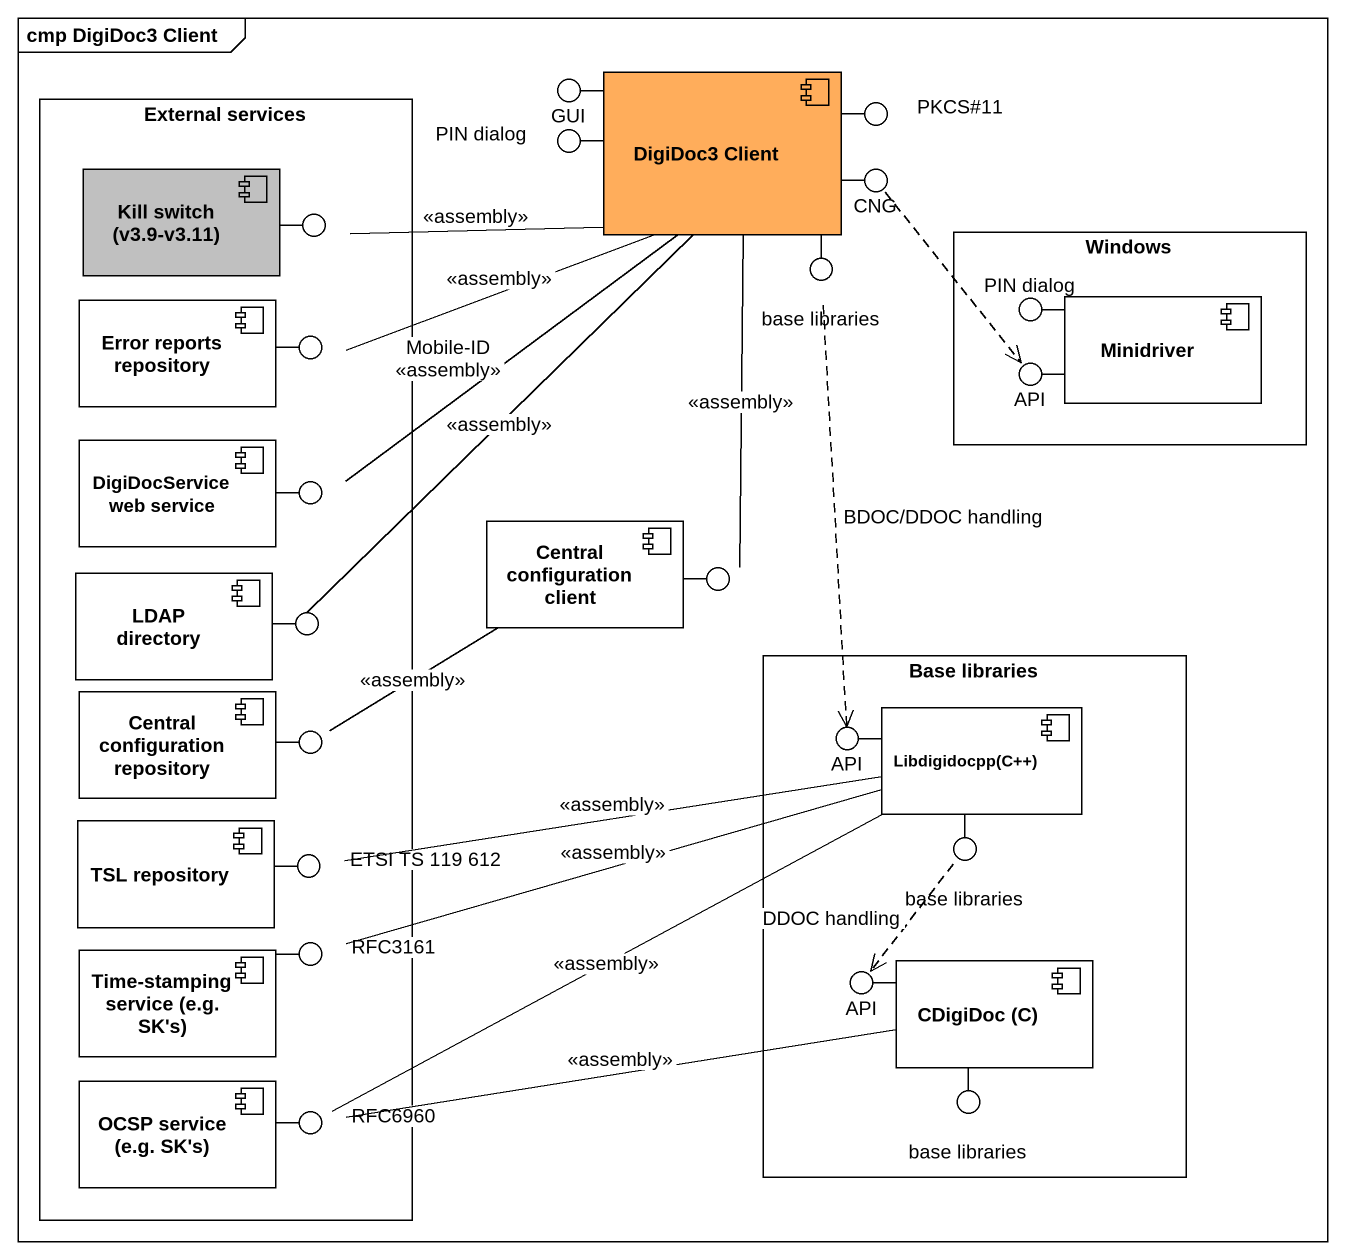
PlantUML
@startuml
mainframe cmp DigiDoc3 Client
() GUI
component "DigiDoc3 Client" as DigiDoc3_Client #FFAD5B
rectangle "External services" as External_services {
  component "Kill switch (v3.9-v3.11)" as Kill_switch_v3_9_v3_11 #C0C0C0
  component "Error reports repository" as Error_reports_repository #FFFFFF
  component "DigiDocService web service" as DigiDocService_web_service #FFFFFF
  component "LDAP directory" as LDAP_directory #FFFFFF
  component "Central configuration repository" as Central_configuration #FFFFFF
  component "TSL repository" as TSL_repository #FFFFFF
  component "Time-stamping service (e.g. SK's)" as Time_stamping_service_e_g #FFFFFF
  component "OCSP service (e.g. SK's)" as OCSP_service_e_g_SK_s #FFFFFF
}
() "PIN dialog" as PIN_dialog
() "PKCS#11" as PKCS_11
() " " as lollipop1
() "base libraries" as base_libraries
() CNG
rectangle Windows {
  component Minidriver #FFFFFF
}
() "PIN dialog" as PIN_dialog_2
() " " as lollipop2
() API
() " " as lollipop3
component "Central configuration client" as Central_configuration_client #FFFFFF
() " " as lollipop4
() " " as lollipop5
() " " as lollipop6
rectangle "Base libraries" as Base_libraries {
  component "Libdigidocpp(C++)" as Libdigidocpp_C #FFFFFF
  component "CDigiDoc (C)" as CDigiDoc_C #FFFFFF
}
() "API" as API_2
() "ETSI TS 119 612" as ETSI_TS_119_612
() "base libraries" as base_libraries_2
() RFC3161
() "API" as API_3
() RFC6960
() "base libraries" as base_libraries_3
DigiDoc3_Client -left- GUI
DigiDoc3_Client -left- PIN_dialog
DigiDoc3_Client -right- PKCS_11
Kill_switch_v3_9_v3_11 -right- lollipop1
DigiDoc3_Client -- base_libraries
DigiDoc3_Client -right- CNG
Minidriver -left- PIN_dialog_2
Error_reports_repository -right- lollipop2
Minidriver -left- API
DigiDocService_web_service -right- lollipop3
Central_configuration_client -right- lollipop4
LDAP_directory -right- lollipop5
Central_configuration -right- lollipop6
Libdigidocpp_C -left- API_2
TSL_repository -right- ETSI_TS_119_612
Libdigidocpp_C -- base_libraries_2
Time_stamping_service_e_g -right- RFC3161
CDigiDoc_C -left- API_3
OCSP_service_e_g_SK_s -right- RFC6960
CDigiDoc_C -- base_libraries_3
DigiDoc3_Client -left- lollipop1 : <<assembly>>
DigiDoc3_Client -left- lollipop2 : <<assembly>>
DigiDoc3_Client -- lollipop3 : Mobile-ID\n<<assembly>>
DigiDoc3_Client -- lollipop4 : <<assembly>>
DigiDoc3_Client -- lollipop5 : <<assembly>>
base_libraries ..> API_2 : BDOC/DDOC handling
CNG ..> API
Central_configuration_client -- lollipop6 : <<assembly>>
Libdigidocpp_C -left- ETSI_TS_119_612 : <<assembly>>
Libdigidocpp_C -left- RFC3161 : <<assembly>>
Libdigidocpp_C -left- RFC6960 : <<assembly>>
base_libraries_2 ..> API_3 : DDOC handling
CDigiDoc_C -left- RFC6960 : <<assembly>>
@enduml
